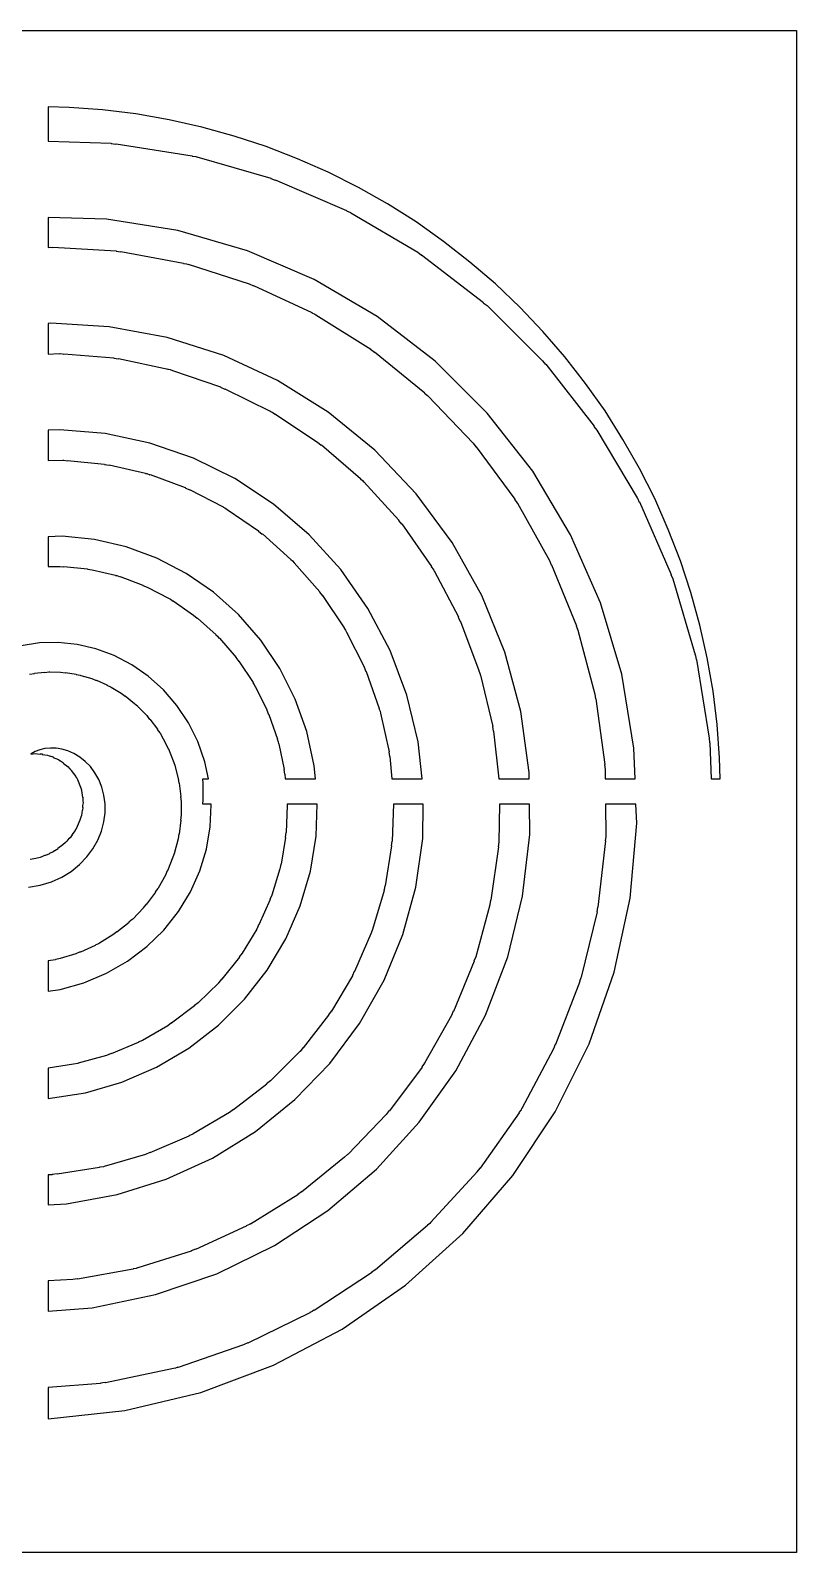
# Model space of a CAD drawing. Extents: x 1.97 to 5.91, y -5.91 to -1.97.
# Drawn here: x 3.924 to 5.906, y -5.906 to -1.969 of the extents above; entities that cross this region are included whole.
import ezdxf

# ---------------------------------------------------------------- set-up
doc = ezdxf.new("R2010")
doc.units = 0
doc.header["$MEASUREMENT"] = 0
doc.layers.add('WHITE', color=7, linetype='CONTINUOUS')

msp = doc.modelspace()

# ---------------------------------------------------------------- linework, layer by layer
at = {"layer": 'WHITE', "linetype": 'CONTINUOUS'}
for p, q in [((1.9685, -1.9685), (5.9055, -1.9685)), ((5.9055, -1.9685), (5.9055, -5.9055)), ((3.9698, -2.1662), (3.9698, -2.2552)), ((4.0239, -2.1675), (3.9698, -2.1662)), ((4.1107, -2.1739), (4.0239, -2.1675)), ((4.197, -2.1845), (4.1107, -2.1739)), ((4.2826, -2.1994), (4.197, -2.1845)), ((4.3675, -2.2184), (4.2826, -2.1994)), ((4.4513, -2.2416), (4.3675, -2.2184)), ((4.5339, -2.2689), (4.4513, -2.2416)), ((3.9698, -2.2552), (4.1331, -2.2604)), ((4.1331, -2.2604), (4.1331, -2.2608)), ((4.1331, -2.2608), (4.1453, -2.2624)), ((4.1453, -2.2624), (4.1454, -2.2616)), ((4.1454, -2.2616), (4.342, -2.2926)), ((4.615, -2.3002), (4.5339, -2.2689)), ((4.342, -2.2926), (4.3419, -2.2934)), ((4.3419, -2.2934), (4.3521, -2.2948)), ((4.3521, -2.2948), (4.3539, -2.2955)), ((4.3539, -2.2955), (4.354, -2.2953)), ((4.354, -2.2953), (4.5458, -2.3508)), ((4.6945, -2.3355), (4.615, -2.3002)), ((4.5458, -2.3508), (4.5458, -2.3511)), ((4.5458, -2.3511), (4.5571, -2.3558)), ((4.5571, -2.3558), (4.5574, -2.355)), ((4.5574, -2.355), (4.7415, -2.4343)), ((4.7722, -2.3746), (4.6945, -2.3355)), ((4.8478, -2.4174), (4.7722, -2.3746)), ((4.7415, -2.4343), (4.7411, -2.4351)), ((4.7411, -2.4351), (4.7517, -2.4395)), ((4.7517, -2.4395), (4.7524, -2.44)), ((4.7524, -2.44), (4.7524, -2.4399)), ((4.7524, -2.4399), (4.9257, -2.5419)), ((4.9213, -2.4639), (4.8478, -2.4174)), ((3.9698, -2.4522), (3.9698, -2.5296)), ((4.1208, -2.457), (3.9698, -2.4522)), ((4.3052, -2.4861), (4.1208, -2.457)), ((4.9924, -2.514), (4.9213, -2.4639)), ((4.4852, -2.5382), (4.3052, -2.4861)), ((5.0609, -2.5675), (4.9924, -2.514)), ((3.9698, -2.5296), (3.9762, -2.5288)), ((3.9762, -2.5288), (3.9819, -2.5296)), ((3.9819, -2.5296), (3.982, -2.529)), ((3.982, -2.529), (4.1458, -2.5387)), ((4.1458, -2.5387), (4.1458, -2.5392)), ((4.1458, -2.5392), (4.1579, -2.5408)), ((4.1579, -2.5408), (4.158, -2.5401)), ((4.158, -2.5401), (4.32, -2.5703)), ((4.6579, -2.6126), (4.4852, -2.5382)), ((4.9257, -2.5419), (4.9257, -2.542)), ((4.9257, -2.542), (4.9354, -2.5494)), ((4.9354, -2.5494), (4.9359, -2.5488)), ((4.9359, -2.5488), (5.0957, -2.672)), ((4.32, -2.5703), (4.3199, -2.571)), ((4.3199, -2.571), (4.3275, -2.572)), ((4.3275, -2.572), (4.3318, -2.5738)), ((4.3318, -2.5738), (4.332, -2.5733)), ((4.332, -2.5733), (4.4896, -2.6237)), ((5.1268, -2.6243), (5.0609, -2.5675)), ((4.4896, -2.6237), (4.4895, -2.6242)), ((4.4895, -2.6242), (4.5008, -2.6289)), ((4.5008, -2.6289), (4.5011, -2.6282)), ((4.5011, -2.6282), (4.6518, -2.6981)), ((4.8206, -2.7084), (4.6579, -2.6126)), ((5.1898, -2.6843), (5.1268, -2.6243)), ((5.0957, -2.672), (5.0952, -2.6727)), ((5.0952, -2.6727), (5.1049, -2.6801)), ((4.6518, -2.6981), (4.6515, -2.6988)), ((4.6515, -2.6988), (4.6596, -2.7022)), ((4.6596, -2.7022), (4.6624, -2.7043)), ((4.6624, -2.7043), (4.6626, -2.704)), ((4.6626, -2.704), (4.804, -2.7926)), ((4.9706, -2.8241), (4.8206, -2.7084)), ((5.1049, -2.6801), (5.1049, -2.6801)), ((5.1049, -2.6801), (5.2486, -2.8228)), ((5.2497, -2.7472), (5.1898, -2.6843)), ((3.9765, -2.7258), (3.9698, -2.7263)), ((3.9698, -2.7263), (3.9698, -2.8057)), ((4.128, -2.7348), (3.9765, -2.7258)), ((4.2779, -2.7627), (4.128, -2.7348)), ((5.3065, -2.8131), (5.2497, -2.7472)), ((4.4238, -2.8093), (4.2779, -2.7627)), ((4.804, -2.7926), (4.8038, -2.7929)), ((4.8038, -2.7929), (4.8135, -2.8004)), ((3.9698, -2.8057), (3.9982, -2.8045)), ((3.9982, -2.8049), (4.0023, -2.8044)), ((3.9982, -2.8045), (3.9982, -2.8049)), ((4.0023, -2.8044), (4.0105, -2.8055)), ((4.0105, -2.8055), (4.0105, -2.8048)), ((4.0105, -2.8048), (4.14, -2.8156)), ((4.14, -2.8156), (4.1399, -2.8163)), ((4.1399, -2.8163), (4.152, -2.8179)), ((4.152, -2.8179), (4.1522, -2.8174)), ((4.1522, -2.8174), (4.2799, -2.8444)), ((4.5634, -2.8741), (4.4238, -2.8093)), ((4.8135, -2.8004), (4.8141, -2.7997)), ((4.8141, -2.7997), (4.9438, -2.9057)), ((5.1055, -2.9581), (4.9706, -2.8241)), ((5.2485, -2.8228), (5.2488, -2.823)), ((5.2486, -2.8228), (5.2485, -2.8228)), ((5.2488, -2.823), (5.2561, -2.8325)), ((5.2561, -2.8325), (5.2567, -2.832)), ((5.2567, -2.832), (5.3819, -2.9921)), ((5.36, -2.8816), (5.3065, -2.8131)), ((4.2799, -2.8444), (4.2798, -2.845)), ((4.2798, -2.845), (4.285, -2.8456)), ((4.285, -2.8456), (4.2916, -2.8484)), ((4.2916, -2.8484), (4.2918, -2.8477)), ((4.2918, -2.8477), (4.4158, -2.8907)), ((4.4158, -2.8907), (4.4156, -2.8914)), ((4.4156, -2.8914), (4.4269, -2.8961)), ((4.4269, -2.8961), (4.4272, -2.8955)), ((4.4272, -2.8955), (4.5454, -2.954)), ((4.6943, -2.9561), (4.5634, -2.8741)), ((4.9438, -2.9057), (4.9433, -2.9063)), ((4.9433, -2.9063), (4.9512, -2.9124)), ((4.9512, -2.9124), (4.9527, -2.9143)), ((5.4101, -2.9527), (5.36, -2.8816)), ((4.9527, -2.9143), (4.9529, -2.9141)), ((4.9529, -2.9141), (5.0689, -3.0359)), ((5.4566, -3.0262), (5.4101, -2.9527)), ((4.5454, -2.954), (4.5452, -2.9545)), ((4.5452, -2.9545), (4.551, -2.957)), ((4.551, -2.957), (4.5558, -2.9606)), ((4.5558, -2.9606), (4.5561, -2.9601)), ((4.5561, -2.9601), (4.6668, -3.0333)), ((4.8146, -3.0543), (4.6943, -2.9561)), ((5.223, -3.1084), (5.1055, -2.9581)), ((5.3819, -2.9921), (5.3812, -2.9926)), ((4.0003, -3.0014), (3.9698, -3.0027)), ((3.9698, -3.0027), (3.9698, -3.081)), ((4.1174, -3.0112), (4.0003, -3.0014)), ((4.2331, -3.0357), (4.1174, -3.0112)), ((5.3812, -2.9926), (5.3887, -3.0023)), ((5.3887, -3.0023), (5.3888, -3.0022)), ((5.3888, -3.0022), (5.4933, -3.1772)), ((5.4995, -3.1019), (5.4566, -3.0262)), ((4.3455, -3.0747), (4.2331, -3.0357)), ((4.6668, -3.0333), (4.6664, -3.0338)), ((4.6664, -3.0338), (4.6761, -3.0412)), ((4.6761, -3.0412), (4.6766, -3.0407)), ((4.6766, -3.0407), (4.7777, -3.1275)), ((4.9221, -3.1672), (4.8146, -3.0543)), ((5.0689, -3.0359), (5.0687, -3.0361)), ((5.0687, -3.0361), (5.0761, -3.0458)), ((5.0761, -3.0458), (5.0768, -3.0453)), ((5.0768, -3.0453), (5.1771, -3.1812)), ((3.9698, -3.081), (4.0079, -3.08)), ((4.0079, -3.08), (4.0079, -3.0803)), ((4.0079, -3.0803), (4.0102, -3.08)), ((4.0102, -3.08), (4.0201, -3.0813)), ((4.0201, -3.0813), (4.0202, -3.0805)), ((4.0202, -3.0805), (4.1154, -3.0902)), ((4.1154, -3.0902), (4.1153, -3.091)), ((4.1153, -3.091), (4.1275, -3.0926)), ((4.1275, -3.0926), (4.1276, -3.0922)), ((4.1276, -3.0922), (4.2215, -3.1139)), ((4.4527, -3.1277), (4.3455, -3.0747)), ((5.3212, -3.2729), (5.223, -3.1084)), ((5.5386, -3.1795), (5.4995, -3.1019)), ((4.2215, -3.1139), (4.2214, -3.1143)), ((4.2214, -3.1143), (4.2248, -3.1148)), ((4.2248, -3.1148), (4.2331, -3.1182)), ((4.2331, -3.1182), (4.2333, -3.1174)), ((4.2333, -3.1174), (4.3244, -3.1509)), ((4.553, -3.1941), (4.4527, -3.1277)), ((4.7777, -3.1275), (4.7773, -3.1281)), ((4.7773, -3.1281), (4.7832, -3.1326)), ((4.7832, -3.1326), (4.7862, -3.1365)), ((4.7862, -3.1365), (4.7866, -3.1361)), ((4.7866, -3.1361), (4.8765, -3.2355)), ((4.3244, -3.1509), (4.3242, -3.1517)), ((4.3242, -3.1517), (4.3355, -3.1564)), ((4.3355, -3.1564), (4.3357, -3.1559)), ((4.3357, -3.1559), (4.4225, -3.2009)), ((5.0151, -3.2932), (4.9221, -3.1672)), ((5.1771, -3.1812), (5.1764, -3.1817)), ((5.1764, -3.1817), (5.1831, -3.1905)), ((5.4933, -3.1772), (5.4932, -3.1773)), ((5.4932, -3.1773), (5.4941, -3.1785)), ((5.4941, -3.1785), (5.4982, -3.1885)), ((5.4982, -3.1885), (5.499, -3.1881)), ((5.499, -3.1881), (5.5811, -3.3754)), ((5.5738, -3.259), (5.5386, -3.1795)), ((4.4225, -3.2009), (4.4223, -3.2013)), ((4.4223, -3.2013), (4.4265, -3.203)), ((4.4265, -3.203), (4.4327, -3.2078)), ((4.4327, -3.2078), (4.4331, -3.2072)), ((4.4331, -3.2072), (4.5142, -3.263)), ((4.6448, -3.2729), (4.553, -3.1941)), ((5.1831, -3.1905), (5.1836, -3.1917)), ((5.1836, -3.1917), (5.1838, -3.1916)), ((5.1838, -3.1916), (5.2667, -3.3395)), ((4.5142, -3.263), (4.5138, -3.2636)), ((4.5138, -3.2636), (4.5235, -3.2711)), ((4.8765, -3.2355), (4.8761, -3.2358)), ((4.8761, -3.2358), (4.8836, -3.2455)), ((4.8836, -3.2455), (4.8842, -3.2451)), ((4.8842, -3.2451), (4.9615, -3.3554)), ((5.6051, -3.3402), (5.5738, -3.259)), ((4.0064, -3.277), (3.9698, -3.2779)), ((3.9698, -3.2779), (3.9698, -3.3554)), ((4.0893, -3.2854), (4.0064, -3.277)), ((4.1712, -3.3043), (4.0893, -3.2854)), ((4.2507, -3.3336), (4.1712, -3.3043)), ((4.5235, -3.2711), (4.5239, -3.2707)), ((4.5239, -3.2707), (4.5978, -3.3366)), ((4.7265, -3.363), (4.6448, -3.2729)), ((5.0919, -3.4304), (5.0151, -3.2932)), ((5.3984, -3.4488), (5.3212, -3.2729)), ((4.3265, -3.3728), (4.2507, -3.3336)), ((4.5978, -3.3366), (4.5974, -3.3371)), ((4.5974, -3.3371), (4.6019, -3.3405)), ((4.6019, -3.3405), (4.606, -3.3458)), ((4.606, -3.3458), (4.6065, -3.3454)), ((4.6065, -3.3454), (4.6721, -3.4207)), ((5.2667, -3.3395), (5.2665, -3.3396)), ((5.2665, -3.3396), (5.2712, -3.3509)), ((5.6324, -3.4227), (5.6051, -3.3402)), ((3.9698, -3.3554), (3.9977, -3.3547)), ((3.9977, -3.3547), (3.9977, -3.355)), ((3.9977, -3.355), (4, -3.3547)), ((4, -3.3547), (4.01, -3.356)), ((4.01, -3.356), (4.0101, -3.3552)), ((4.0101, -3.3552), (4.0713, -3.3615)), ((4.0713, -3.3615), (4.0712, -3.3623)), ((4.0712, -3.3623), (4.0835, -3.364)), ((4.0835, -3.364), (4.0835, -3.3636)), ((4.0835, -3.3636), (4.1441, -3.3777)), ((4.1441, -3.3777), (4.1441, -3.3781)), ((4.1441, -3.3781), (4.1473, -3.3785)), ((4.1473, -3.3785), (4.1557, -3.382)), ((4.1557, -3.382), (4.156, -3.3813)), ((4.156, -3.3813), (4.215, -3.4031)), ((4.3974, -3.4217), (4.3265, -3.3728)), ((4.7967, -3.4633), (4.7265, -3.363)), ((4.9615, -3.3554), (4.9609, -3.3558)), ((4.9609, -3.3558), (4.9661, -3.3627)), ((4.9661, -3.3627), (4.9675, -3.3661)), ((4.9675, -3.3661), (4.9679, -3.3659)), ((4.9679, -3.3659), (5.0311, -3.4856)), ((5.2712, -3.3509), (5.272, -3.3506)), ((5.272, -3.3506), (5.336, -3.5084)), ((5.5811, -3.3754), (5.5804, -3.3758)), ((5.5804, -3.3758), (5.5851, -3.3871)), ((4.215, -3.4031), (4.2147, -3.4039)), ((4.2147, -3.4039), (4.2261, -3.4086)), ((4.2261, -3.4086), (4.2263, -3.4082)), ((4.2263, -3.4082), (4.2827, -3.4376)), ((4.4622, -3.4794), (4.3974, -3.4217)), ((4.6721, -3.4207), (4.6716, -3.4211)), ((4.6716, -3.4211), (4.679, -3.4308)), ((5.5851, -3.3871), (5.5854, -3.387)), ((5.5854, -3.387), (5.6437, -3.5837)), ((5.6556, -3.5065), (5.6324, -3.4227)), ((4.2827, -3.4376), (4.2825, -3.438)), ((4.2825, -3.438), (4.2864, -3.4396)), ((4.2864, -3.4396), (4.2929, -3.4446)), ((4.2929, -3.4446), (4.2933, -3.444)), ((4.2933, -3.444), (4.3461, -3.4806)), ((4.679, -3.4308), (4.6796, -3.4304)), ((4.6796, -3.4304), (4.7356, -3.5139)), ((4.8541, -3.5721), (4.7967, -3.4633)), ((5.1513, -3.5767), (5.0919, -3.4304)), ((5.4532, -3.6338), (5.3984, -3.4488)), ((4.3461, -3.4806), (4.3457, -3.4812)), ((4.3457, -3.4812), (4.3554, -3.4887)), ((4.3554, -3.4887), (4.3558, -3.4883)), ((4.3558, -3.4883), (4.4041, -3.5317)), ((4.5196, -3.5453), (4.4622, -3.4794)), ((5.0311, -3.4856), (5.0307, -3.4858)), ((5.0307, -3.4858), (5.0354, -3.4972)), ((5.0354, -3.4972), (5.0361, -3.4969)), ((5.0361, -3.4969), (5.0841, -3.6242)), ((4.4041, -3.5317), (4.4037, -3.5321)), ((4.4037, -3.5321), (4.4079, -3.5353)), ((4.4079, -3.5353), (4.4122, -3.541)), ((4.4122, -3.541), (4.4128, -3.5406)), ((4.4128, -3.5406), (4.4557, -3.5903)), ((4.7356, -3.5139), (4.7351, -3.5142)), ((4.7351, -3.5142), (4.7391, -3.5195)), ((4.7391, -3.5195), (4.7413, -3.5248)), ((4.7413, -3.5248), (4.7418, -3.5245)), ((4.7418, -3.5245), (4.7873, -3.6149)), ((5.336, -3.5084), (5.3353, -3.5087)), ((5.3353, -3.5087), (5.3399, -3.52)), ((5.3399, -3.52), (5.3399, -3.5201)), ((5.3399, -3.5201), (5.3399, -3.5201)), ((5.3399, -3.5201), (5.384, -3.6853)), ((5.6746, -3.5914), (5.6556, -3.5065)), ((3.9476, -3.5528), (3.9004, -3.5599)), ((3.9961, -3.5517), (3.9476, -3.5528)), ((4.0449, -3.5567), (3.9961, -3.5517)), ((4.0934, -3.568), (4.0449, -3.5567)), ((4.1408, -3.5856), (4.0934, -3.568)), ((4.5688, -3.6185), (4.5196, -3.5453)), ((4.8978, -3.6879), (4.8541, -3.5721)), ((5.1922, -3.73), (5.1513, -3.5767)), ((4.1862, -3.6092), (4.1408, -3.5856)), ((4.2288, -3.6388), (4.1862, -3.6092)), ((4.4557, -3.5903), (4.4551, -3.5907)), ((4.4551, -3.5907), (4.4626, -3.6005)), ((4.4626, -3.6005), (4.4631, -3.6001)), ((4.4631, -3.6001), (4.4998, -3.6554)), ((4.6087, -3.6978), (4.5688, -3.6185)), ((4.7873, -3.6149), (4.7868, -3.6151)), ((4.7868, -3.6151), (4.7915, -3.6264)), ((5.6437, -3.5837), (5.6434, -3.5838)), ((5.6434, -3.5838), (5.6444, -3.5862)), ((5.6444, -3.5862), (5.6457, -3.5958)), ((5.6457, -3.5958), (5.6464, -3.5957)), ((5.6464, -3.5957), (5.6799, -3.7988)), ((5.6895, -3.6771), (5.6746, -3.5914)), ((3.922, -3.6334), (3.9347, -3.6317)), ((3.9346, -3.6309), (3.9614, -3.6281)), ((3.9347, -3.6317), (3.9346, -3.6309)), ((3.9614, -3.6289), (3.9716, -3.6276)), ((3.9614, -3.6281), (3.9614, -3.6289)), ((3.9716, -3.6276), (3.9741, -3.6279)), ((3.9741, -3.6279), (3.9741, -3.6276)), ((3.9741, -3.6276), (4.0017, -3.6283)), ((4.0017, -3.6283), (4.0017, -3.6286)), ((4.0017, -3.6286), (4.0143, -3.6303)), ((4.0143, -3.6303), (4.0144, -3.6295)), ((4.0144, -3.6295), (4.0424, -3.6338)), ((4.0424, -3.6338), (4.0423, -3.6346)), ((4.0423, -3.6346), (4.0526, -3.636)), ((4.0526, -3.636), (4.0547, -3.6369)), ((4.0547, -3.6369), (4.0548, -3.6366)), ((4.0548, -3.6366), (4.0826, -3.6448)), ((4.0826, -3.6448), (4.0825, -3.645)), ((4.0825, -3.645), (4.0942, -3.6499)), ((4.0942, -3.6499), (4.0945, -3.6491)), ((4.0945, -3.6491), (4.1217, -3.661)), ((4.1217, -3.661), (4.1213, -3.6618)), ((4.2678, -3.6739), (4.2288, -3.6388)), ((4.4998, -3.6554), (4.4993, -3.6557)), ((4.4993, -3.6557), (4.5031, -3.6606)), ((4.5031, -3.6606), (4.5055, -3.6663)), ((4.7915, -3.6264), (4.7921, -3.6262)), ((4.7921, -3.6262), (4.8262, -3.7222)), ((5.0841, -3.6242), (5.0834, -3.6245)), ((5.0834, -3.6245), (5.0871, -3.6334)), ((5.0871, -3.6334), (5.0874, -3.636)), ((5.0874, -3.636), (5.0877, -3.636)), ((5.0877, -3.636), (5.1196, -3.7689)), ((5.4847, -3.8247), (5.4532, -3.6338)), ((4.1213, -3.6618), (4.1313, -3.6659)), ((4.1313, -3.6659), (4.1328, -3.6671)), ((4.1328, -3.6671), (4.1329, -3.6669)), ((4.1329, -3.6669), (4.1589, -3.6826)), ((4.1589, -3.6826), (4.1587, -3.6828)), ((4.1587, -3.6828), (4.1688, -3.6905)), ((4.1688, -3.6905), (4.1693, -3.6898)), ((4.1693, -3.6898), (4.1935, -3.7091)), ((4.3026, -3.7142), (4.2678, -3.6739)), ((4.5055, -3.6663), (4.506, -3.6661)), ((4.506, -3.6661), (4.5358, -3.7261)), ((4.6386, -3.7822), (4.6087, -3.6978)), ((4.9268, -3.8088), (4.8978, -3.6879)), ((5.3839, -3.6853), (5.3856, -3.6975)), ((5.384, -3.6853), (5.3839, -3.6853)), ((5.3856, -3.6975), (5.3864, -3.6974)), ((5.3864, -3.6974), (5.4095, -3.8674)), ((5.7001, -3.7634), (5.6895, -3.6771)), ((4.1935, -3.7091), (4.193, -3.7097)), ((4.193, -3.7097), (4.2018, -3.7165)), ((4.2018, -3.7165), (4.2027, -3.7177)), ((4.2027, -3.7177), (4.2029, -3.7176)), ((4.2029, -3.7176), (4.2249, -3.7403)), ((4.3325, -3.7591), (4.3026, -3.7142)), ((4.5358, -3.7261), (4.5353, -3.7264)), ((4.5353, -3.7264), (4.54, -3.7377)), ((4.54, -3.7377), (4.5406, -3.7375)), ((4.5406, -3.7375), (4.5628, -3.8014)), ((4.8262, -3.7222), (4.8255, -3.7224)), ((4.8255, -3.7224), (4.8285, -3.7296)), ((4.8285, -3.7296), (4.8291, -3.7342)), ((4.8291, -3.7342), (4.8296, -3.7341)), ((4.8296, -3.7341), (4.8515, -3.8342)), ((5.2137, -3.8879), (5.1922, -3.73)), ((4.2249, -3.7403), (4.2248, -3.7405)), ((4.2248, -3.7405), (4.2324, -3.7505)), ((4.2324, -3.7505), (4.2331, -3.75)), ((4.2331, -3.75), (4.2524, -3.7759)), ((4.2524, -3.7759), (4.2518, -3.7764)), ((4.2518, -3.7764), (4.2588, -3.7855)), ((4.3567, -3.808), (4.3325, -3.7591)), ((5.1196, -3.7689), (5.1193, -3.769)), ((5.1193, -3.769), (5.1209, -3.7812)), ((5.7065, -3.8501), (5.7001, -3.7634)), ((4.2588, -3.7855), (4.2592, -3.7865)), ((4.2592, -3.7865), (4.2593, -3.7865)), ((4.2593, -3.7865), (4.2755, -3.8152)), ((4.2755, -3.8152), (4.2754, -3.8153)), ((4.2754, -3.8153), (4.2802, -3.8269)), ((4.3749, -3.8603), (4.3567, -3.808)), ((4.5628, -3.8014), (4.5622, -3.8017)), ((4.5622, -3.8017), (4.565, -3.8083)), ((4.565, -3.8083), (4.5656, -3.8135)), ((4.5656, -3.8135), (4.5662, -3.8133)), ((4.5662, -3.8133), (4.5804, -3.8802)), ((4.6579, -3.8703), (4.6386, -3.7822)), ((4.9373, -3.9042), (4.9268, -3.8088)), ((5.1209, -3.7812), (5.1217, -3.7811)), ((5.1217, -3.7811), (5.1353, -3.9042)), ((5.6799, -3.7988), (5.6791, -3.799)), ((5.6791, -3.799), (5.6807, -3.8111)), ((5.6807, -3.8111), (5.6811, -3.8111)), ((5.6811, -3.8111), (5.6847, -3.9042)), ((3.925, -3.8402), (3.937, -3.8386)), ((3.926, -3.8394), (3.925, -3.8402)), ((3.9366, -3.8337), (3.926, -3.8394)), ((3.9485, -3.8291), (3.9366, -3.8337)), ((3.937, -3.8386), (3.9423, -3.8393)), ((3.9423, -3.8393), (3.9424, -3.8393)), ((3.9424, -3.8393), (3.9492, -3.8402)), ((3.9615, -3.826), (3.9485, -3.8291)), ((3.9492, -3.8402), (3.9493, -3.8394)), ((3.9493, -3.8394), (3.9547, -3.84)), ((3.9547, -3.84), (3.9546, -3.8409)), ((3.9546, -3.8409), (3.9679, -3.8426)), ((3.9755, -3.8246), (3.9615, -3.826)), ((3.9679, -3.8426), (3.9727, -3.8446)), ((3.9727, -3.8446), (3.9731, -3.8446)), ((3.9731, -3.8446), (3.9781, -3.8467)), ((3.9903, -3.8249), (3.9755, -3.8246)), ((3.9781, -3.8467), (3.9783, -3.846)), ((3.9783, -3.846), (3.9835, -3.8481)), ((3.9835, -3.8481), (3.9832, -3.8488)), ((3.9832, -3.8488), (3.9968, -3.8545)), ((4.0056, -3.8273), (3.9903, -3.8249)), ((3.9968, -3.8545), (4.0007, -3.8575)), ((4.0007, -3.8575), (4.0015, -3.8578)), ((4.0015, -3.8578), (4.0042, -3.8598)), ((4.0211, -3.8319), (4.0056, -3.8273)), ((4.0366, -3.8387), (4.0211, -3.8319)), ((4.0516, -3.8478), (4.0366, -3.8387)), ((4.0659, -3.8591), (4.0516, -3.8478)), ((4.2802, -3.8269), (4.281, -3.8266)), ((4.281, -3.8266), (4.2936, -3.8578)), ((4.2936, -3.8578), (4.2928, -3.8581)), ((4.2928, -3.8581), (4.2974, -3.8692)), ((4.8515, -3.8342), (4.851, -3.8343)), ((4.851, -3.8343), (4.8526, -3.8465)), ((4.8526, -3.8465), (4.8534, -3.8464)), ((4.8534, -3.8464), (4.8586, -3.9042)), ((5.4877, -3.9042), (5.4847, -3.8247)), ((5.7079, -3.9042), (5.7065, -3.8501)), ((4.0042, -3.8598), (4.0045, -3.8594)), ((4.0045, -3.8594), (4.0092, -3.8627)), ((4.0092, -3.8627), (4.0087, -3.8633)), ((4.0087, -3.8633), (4.0219, -3.8734)), ((4.0219, -3.8734), (4.0246, -3.877)), ((4.0246, -3.877), (4.0259, -3.8779)), ((4.0259, -3.8779), (4.0261, -3.8783)), ((4.0261, -3.8783), (4.0263, -3.8781)), ((4.0263, -3.8781), (4.0302, -3.8826)), ((4.0302, -3.8826), (4.0298, -3.883)), ((4.0298, -3.883), (4.0415, -3.8983)), ((4.0791, -3.8727), (4.0659, -3.8591)), ((4.0908, -3.8885), (4.0791, -3.8727)), ((4.1008, -3.9062), (4.0908, -3.8885)), ((4.2974, -3.8692), (4.2975, -3.8698)), ((4.2975, -3.8698), (4.2975, -3.8698)), ((4.2975, -3.8698), (4.3062, -3.903)), ((4.3842, -3.9042), (4.3749, -3.8603)), ((4.5804, -3.8802), (4.5798, -3.8803)), ((4.5798, -3.8803), (4.5814, -3.8925)), ((4.5814, -3.8925), (4.5822, -3.8925)), ((4.5822, -3.8925), (4.5831, -3.9042)), ((4.6609, -3.9042), (4.6579, -3.8703)), ((5.2138, -3.9042), (5.2137, -3.8879)), ((5.4095, -3.8674), (5.4087, -3.8676)), ((5.4087, -3.8676), (5.4103, -3.8797)), ((5.4103, -3.8797), (5.4104, -3.8797)), ((5.4104, -3.8797), (5.4107, -3.9042)), ((4.0415, -3.8983), (4.0426, -3.9009)), ((4.0426, -3.9009), (4.0428, -3.9007)), ((4.0428, -3.9007), (4.0458, -3.9063)), ((4.0458, -3.9063), (4.0455, -3.9064)), ((4.0455, -3.9064), (4.0536, -3.9259)), ((4.0536, -3.9259), (4.0538, -3.9258)), ((4.0538, -3.9258), (4.0557, -3.9322)), ((4.0557, -3.9322), (4.0554, -3.9323)), ((4.0554, -3.9323), (4.0561, -3.934)), ((4.0561, -3.934), (4.0585, -3.9521)), ((4.1087, -3.9257), (4.1008, -3.9062)), ((4.1142, -3.9467), (4.1087, -3.9257)), ((4.3061, -3.903), (4.3078, -3.9155)), ((4.3062, -3.903), (4.3061, -3.903)), ((4.3078, -3.9155), (4.3086, -3.9154)), ((4.3086, -3.9154), (4.3131, -3.9501)), ((4.3697, -3.9042), (4.3842, -3.9042)), ((4.3705, -3.9157), (4.3697, -3.9042)), ((4.3711, -3.937), (4.3705, -3.9157)), ((4.3705, -3.9583), (4.3711, -3.937)), ((4.5831, -3.9042), (4.6609, -3.9042)), ((4.8586, -3.9042), (4.9373, -3.9042)), ((5.1353, -3.9042), (5.2138, -3.9042)), ((5.4107, -3.9042), (5.4877, -3.9042)), ((5.6847, -3.9042), (5.7079, -3.9042)), ((4.0585, -3.9521), (4.0592, -3.952)), ((4.0591, -3.9739), (4.0586, -3.9782)), ((4.06, -3.9665), (4.0591, -3.9736)), ((4.0591, -3.9736), (4.0591, -3.9739)), ((4.0592, -3.952), (4.0598, -3.9591)), ((4.0595, -3.9594), (4.0593, -3.9609)), ((4.0593, -3.9609), (4.06, -3.9665)), ((4.0595, -3.9591), (4.0595, -3.9594)), ((4.0598, -3.9591), (4.0595, -3.9591)), ((4.117, -3.9689), (4.1142, -3.9467)), ((4.117, -3.992), (4.117, -3.9689)), ((4.3131, -3.9501), (4.3122, -3.9502)), ((4.3122, -3.9502), (4.3139, -3.9626)), ((4.3139, -3.9626), (4.3139, -3.9627)), ((4.3139, -3.9627), (4.3139, -3.9627)), ((4.3139, -3.9627), (4.3139, -3.9984)), ((4.3697, -3.9698), (4.3705, -3.9583)), ((4.3911, -3.9698), (4.3697, -3.9698)), ((4.3888, -4.0287), (4.3912, -3.9715)), ((4.3912, -3.9715), (4.3911, -3.9698)), ((4.5881, -3.9736), (4.5852, -4.0433)), ((4.5882, -3.9698), (4.5877, -3.9736)), ((4.5877, -3.9736), (4.5881, -3.9736)), ((4.6657, -3.9698), (4.5882, -3.9698)), ((4.6628, -4.0523), (4.6657, -3.9698)), ((4.8627, -3.9698), (4.8593, -4.0654)), ((4.9399, -3.9698), (4.8627, -3.9698)), ((4.9386, -4.0589), (4.9399, -3.9698)), ((5.1368, -3.9698), (5.1353, -4.0681)), ((5.2145, -3.9698), (5.1368, -3.9698)), ((5.2153, -4.0479), (5.2145, -3.9698)), ((5.4114, -3.9698), (5.4122, -4.052)), ((5.4902, -3.9698), (5.4114, -3.9698)), ((5.4921, -4.0188), (5.4902, -3.9698)), ((4.0516, -4.0112), (4.0449, -4.0275)), ((4.0521, -4.0114), (4.0516, -4.0112)), ((4.0545, -4.0038), (4.0521, -4.0114)), ((4.0558, -3.9994), (4.054, -4.0036)), ((4.054, -4.0036), (4.0545, -4.0038)), ((4.0576, -3.9856), (4.0558, -3.9994)), ((4.0584, -3.9857), (4.0576, -3.9856)), ((4.0593, -3.9783), (4.0584, -3.9857)), ((4.0586, -3.9782), (4.0593, -3.9783)), ((4.1078, -4.0392), (4.114, -4.0156)), ((4.114, -4.0156), (4.117, -3.992)), ((4.313, -4.0109), (4.3084, -4.047)), ((4.3139, -3.9984), (4.3122, -4.0108)), ((4.3122, -4.0108), (4.313, -4.0109)), ((4.3139, -3.9984), (4.3139, -3.9984)), ((4.0319, -4.0495), (4.0264, -4.0567)), ((4.0395, -4.0382), (4.0313, -4.049)), ((4.0313, -4.049), (4.0319, -4.0495)), ((4.0409, -4.035), (4.0395, -4.0382)), ((4.0412, -4.0352), (4.0409, -4.035)), ((4.0452, -4.0277), (4.0412, -4.0352)), ((4.0449, -4.0275), (4.0452, -4.0277)), ((4.0984, -4.0625), (4.1078, -4.0392)), ((4.3076, -4.0469), (4.3059, -4.0593)), ((4.3084, -4.047), (4.3076, -4.0469)), ((4.379, -4.0859), (4.3888, -4.0287)), ((4.5847, -4.0433), (4.5831, -4.0555)), ((4.5852, -4.0433), (4.5847, -4.0433)), ((4.6481, -4.1433), (4.6628, -4.0523)), ((5.1969, -4.2075), (5.2153, -4.0479)), ((5.4122, -4.053), (5.4107, -4.0642)), ((5.4121, -4.052), (5.4122, -4.053)), ((5.4122, -4.052), (5.4121, -4.052)), ((5.4751, -4.213), (5.4921, -4.0188)), ((3.9824, -4.0934), (3.9734, -4.0971)), ((3.9865, -4.0902), (3.9824, -4.0934)), ((3.9868, -4.0907), (3.9865, -4.0902)), ((3.9954, -4.0851), (3.9868, -4.0907)), ((4.0077, -4.0749), (3.9951, -4.0847)), ((3.9951, -4.0847), (3.9954, -4.0851)), ((4.0081, -4.0753), (4.0077, -4.0749)), ((4.0151, -4.0688), (4.0081, -4.0753)), ((4.0183, -4.0658), (4.0148, -4.0685)), ((4.0148, -4.0685), (4.0151, -4.0688)), ((4.0237, -4.0588), (4.0183, -4.0658)), ((4.0239, -4.0586), (4.0237, -4.0588)), ((4.0258, -4.0562), (4.0239, -4.0586)), ((4.0264, -4.0567), (4.0258, -4.0562)), ((4.0699, -4.1064), (4.0857, -4.0851)), ((4.0857, -4.0851), (4.0984, -4.0625)), ((4.306, -4.0593), (4.2966, -4.0952)), ((4.3059, -4.0593), (4.306, -4.0593)), ((4.362, -4.1421), (4.379, -4.0859)), ((4.5839, -4.0556), (4.5721, -4.125)), ((4.5831, -4.0555), (4.5839, -4.0556)), ((4.8581, -4.0777), (4.8414, -4.1809)), ((4.8589, -4.0654), (4.8573, -4.0775)), ((4.8573, -4.0775), (4.8581, -4.0777)), ((4.8593, -4.0654), (4.8589, -4.0654)), ((4.9209, -4.1841), (4.9386, -4.0589)), ((5.1344, -4.0804), (5.115, -4.2178)), ((5.1351, -4.0681), (5.1335, -4.0802)), ((5.1335, -4.0802), (5.1344, -4.0804)), ((5.1353, -4.0681), (5.1351, -4.0681)), ((5.4115, -4.0643), (5.3917, -4.2362)), ((5.4107, -4.0642), (5.4115, -4.0643)), ((3.9378, -4.1105), (3.923, -4.1125)), ((3.9379, -4.1105), (3.9378, -4.1105)), ((3.9488, -4.1076), (3.9379, -4.1105)), ((3.9379, -4.1105), (3.9379, -4.1105)), ((3.9629, -4.1018), (3.9488, -4.1076)), ((3.9488, -4.1076), (3.9488, -4.1076)), ((3.9633, -4.1025), (3.9629, -4.1018)), ((3.9731, -4.0981), (3.9633, -4.1025)), ((3.9734, -4.0971), (3.9728, -4.0976)), ((3.9728, -4.0976), (3.9731, -4.0981)), ((4.0293, -4.1435), (4.051, -4.126)), ((4.051, -4.126), (4.0699, -4.1064)), ((4.2927, -4.1071), (4.2785, -4.1421)), ((4.2965, -4.0957), (4.2919, -4.1068)), ((4.2919, -4.1068), (4.2927, -4.1071)), ((4.2965, -4.0952), (4.2965, -4.0957)), ((4.2966, -4.0952), (4.2965, -4.0952)), ((4.5713, -4.1249), (4.5701, -4.134)), ((4.5721, -4.125), (4.5713, -4.1249)), ((3.9496, -4.1791), (3.9782, -4.1704)), ((3.9782, -4.1704), (4.0049, -4.1584)), ((4.0049, -4.1584), (4.0293, -4.1435)), ((4.2731, -4.1534), (4.2543, -4.1869)), ((4.2778, -4.1418), (4.273, -4.1533)), ((4.273, -4.1533), (4.2731, -4.1534)), ((4.2785, -4.1421), (4.2778, -4.1418)), ((4.3378, -4.1964), (4.362, -4.1421)), ((4.5692, -4.1371), (4.5486, -4.2051)), ((4.5701, -4.134), (4.5689, -4.137)), ((4.5689, -4.137), (4.5692, -4.1371)), ((4.6219, -4.2325), (4.6481, -4.1433)), ((3.9194, -4.1843), (3.9496, -4.1791)), ((4.2475, -4.1974), (4.2242, -4.2288)), ((4.2537, -4.1879), (4.2468, -4.1969)), ((4.2468, -4.1969), (4.2475, -4.1974)), ((4.2542, -4.1868), (4.2537, -4.1879)), ((4.2543, -4.1869), (4.2542, -4.1868)), ((4.3067, -4.2477), (4.3378, -4.1964)), ((4.5483, -4.205), (4.5436, -4.2164)), ((4.5486, -4.2051), (4.5483, -4.205)), ((4.8387, -4.1929), (4.809, -4.2939)), ((4.8393, -4.1906), (4.8384, -4.1928)), ((4.8384, -4.1928), (4.8387, -4.1929)), ((4.8406, -4.1808), (4.8393, -4.1906)), ((4.8414, -4.1809), (4.8406, -4.1808)), ((4.8875, -4.3068), (4.9209, -4.1841)), ((5.1585, -4.3643), (5.1969, -4.2075)), ((4.2161, -4.2383), (4.1885, -4.267)), ((4.2235, -4.2283), (4.2159, -4.2382)), ((4.2159, -4.2382), (4.2161, -4.2383)), ((4.2242, -4.2288), (4.2235, -4.2283)), ((4.2689, -4.2953), (4.3067, -4.2477)), ((4.5443, -4.2167), (4.5151, -4.2823)), ((4.5436, -4.2164), (4.5443, -4.2167)), ((4.5844, -4.3183), (4.6219, -4.2325)), ((5.1125, -4.2298), (5.0759, -4.3644)), ((5.1126, -4.2295), (5.1124, -4.2298)), ((5.1124, -4.2298), (5.1125, -4.2298)), ((5.1141, -4.2177), (5.1126, -4.2295)), ((5.115, -4.2178), (5.1141, -4.2177)), ((5.3895, -4.2483), (5.3482, -4.4171)), ((5.3909, -4.2361), (5.3893, -4.2483)), ((5.3893, -4.2483), (5.3895, -4.2483)), ((5.3917, -4.2362), (5.3909, -4.2361)), ((5.4339, -4.4043), (5.4751, -4.213)), ((4.1793, -4.2755), (4.1478, -4.3008)), ((4.1872, -4.2683), (4.1788, -4.2748)), ((4.1788, -4.2748), (4.1793, -4.2755)), ((4.1884, -4.2668), (4.1872, -4.2683)), ((4.1885, -4.267), (4.1884, -4.2668)), ((4.5143, -4.2819), (4.5104, -4.2913)), ((4.5151, -4.2823), (4.5143, -4.2819)), ((4.1023, -4.3292), (4.1002, -4.3308)), ((4.1025, -4.3295), (4.1023, -4.3292)), ((4.1375, -4.308), (4.1025, -4.3295)), ((4.1473, -4.3002), (4.1374, -4.3077)), ((4.1374, -4.3077), (4.1375, -4.308)), ((4.1478, -4.3008), (4.1473, -4.3002)), ((4.2249, -4.3382), (4.2689, -4.2953)), ((4.5093, -4.2932), (4.4717, -4.3552)), ((4.5104, -4.2913), (4.5091, -4.2931)), ((4.5091, -4.2931), (4.5093, -4.2932)), ((4.5362, -4.3993), (4.5844, -4.3183)), ((4.8048, -4.3055), (4.7624, -4.4026)), ((4.8087, -4.2938), (4.804, -4.3052)), ((4.804, -4.3052), (4.8048, -4.3055)), ((4.809, -4.2939), (4.8087, -4.2938)), ((4.8389, -4.425), (4.8875, -4.3068)), ((4.0009, -4.3689), (3.9978, -4.3702)), ((4.001, -4.3693), (4.0009, -4.3689)), ((4.0416, -4.3569), (4.001, -4.3693)), ((4.053, -4.3518), (4.0415, -4.3565)), ((4.0415, -4.3565), (4.0416, -4.3569)), ((4.0533, -4.3525), (4.053, -4.3518)), ((4.0914, -4.3353), (4.0533, -4.3525)), ((4.1002, -4.3308), (4.0911, -4.3346)), ((4.0911, -4.3346), (4.0914, -4.3353)), ((4.1754, -4.3757), (4.2249, -4.3382)), ((4.4646, -4.3653), (4.4192, -4.4226)), ((4.4715, -4.355), (4.464, -4.3648)), ((4.464, -4.3648), (4.4646, -4.3653)), ((4.4717, -4.3552), (4.4715, -4.355)), ((5.0758, -4.3644), (5.0711, -4.3758)), ((5.0759, -4.3644), (5.0758, -4.3644)), ((5.1006, -4.5156), (5.1585, -4.3643)), ((3.9888, -4.3721), (3.9698, -4.3754)), ((3.9698, -4.3754), (3.9698, -4.4533)), ((3.9978, -4.3702), (3.9887, -4.3714)), ((3.9887, -4.3714), (3.9888, -4.3721)), ((4.0624, -4.4316), (4.121, -4.4071)), ((4.121, -4.4071), (4.1754, -4.3757)), ((4.4779, -4.4742), (4.5362, -4.3993)), ((4.7616, -4.4023), (4.7574, -4.4125)), ((4.7624, -4.4026), (4.7616, -4.4023)), ((5.0719, -4.3761), (5.0185, -4.5057)), ((5.0711, -4.3758), (5.0719, -4.3761)), ((5.369, -4.5895), (5.4339, -4.4043)), ((3.9698, -4.4533), (4.0006, -4.4488)), ((4.0006, -4.4488), (4.0624, -4.4316)), ((4.4109, -4.4318), (4.3581, -4.4834)), ((4.4117, -4.431), (4.4108, -4.4316)), ((4.4108, -4.4316), (4.4109, -4.4318)), ((4.4185, -4.4221), (4.4117, -4.431)), ((4.4192, -4.4226), (4.4185, -4.4221)), ((4.7568, -4.4136), (4.7023, -4.5052)), ((4.7574, -4.4125), (4.7566, -4.4135)), ((4.7566, -4.4135), (4.7568, -4.4136)), ((4.7754, -4.5368), (4.8389, -4.425)), ((5.3446, -4.4288), (5.2823, -4.5917)), ((5.3477, -4.4191), (5.3438, -4.4285)), ((5.3438, -4.4285), (5.3446, -4.4288)), ((5.348, -4.417), (5.3477, -4.4191)), ((5.3482, -4.4171), (5.348, -4.417)), ((4.358, -4.4832), (4.3482, -4.4907)), ((4.3581, -4.4834), (4.358, -4.4832)), ((4.4101, -4.5417), (4.4779, -4.4742)), ((4.3487, -4.4914), (4.2893, -4.5364)), ((4.3482, -4.4907), (4.3487, -4.4914)), ((4.6953, -4.5154), (4.6293, -4.6001)), ((4.7021, -4.5052), (4.6946, -4.5149)), ((4.6946, -4.5149), (4.6953, -4.5154)), ((4.7023, -4.5052), (4.7021, -4.5052)), ((5.0131, -4.5168), (4.9436, -4.6393)), ((5.0177, -4.5054), (5.013, -4.5167)), ((5.013, -4.5167), (5.0131, -4.5168)), ((5.0185, -4.5057), (5.0177, -4.5054)), ((5.024, -4.6592), (5.1006, -4.5156)), ((4.279, -4.5432), (4.2138, -4.5808)), ((4.279, -4.5432), (4.279, -4.5432)), ((4.2791, -4.5432), (4.279, -4.5432)), ((4.2888, -4.5357), (4.2791, -4.5432)), ((4.2893, -4.5364), (4.2888, -4.5357)), ((4.3339, -4.6007), (4.4101, -4.5417)), ((4.6982, -4.6404), (4.7754, -4.5368)), ((4.2028, -4.5862), (4.1328, -4.6156)), ((4.2138, -4.5807), (4.2024, -4.5855)), ((4.2024, -4.5855), (4.2028, -4.5862)), ((4.2138, -4.5808), (4.2138, -4.5807)), ((4.2503, -4.65), (4.3339, -4.6007)), ((4.6287, -4.5996), (4.6213, -4.6092)), ((4.6293, -4.6001), (4.6287, -4.5996)), ((5.2772, -4.6029), (5.1947, -4.7573)), ((5.2815, -4.5914), (5.2768, -4.6027)), ((5.2768, -4.6027), (5.2772, -4.6029)), ((5.2812, -4.7658), (5.369, -4.5895)), ((5.2823, -4.5917), (5.2815, -4.5914)), ((4.0352, -4.6427), (3.9698, -4.6523)), ((4.0464, -4.6404), (4.0351, -4.6419)), ((4.0351, -4.6419), (4.0352, -4.6427)), ((4.0473, -4.64), (4.0464, -4.6404)), ((4.1211, -4.6196), (4.0473, -4.6401)), ((4.0473, -4.6401), (4.0473, -4.64)), ((4.1324, -4.6148), (4.1211, -4.6195)), ((4.1211, -4.6195), (4.1211, -4.6196)), ((4.1328, -4.6156), (4.1324, -4.6148)), ((4.6212, -4.6093), (4.5446, -4.6855)), ((4.6081, -4.7339), (4.6982, -4.6404)), ((4.6213, -4.6092), (4.6211, -4.6093)), ((4.6211, -4.6093), (4.6212, -4.6093)), ((4.9433, -4.6399), (4.9362, -4.6491)), ((4.9436, -4.6392), (4.9433, -4.6399)), ((4.9436, -4.6393), (4.9436, -4.6392)), ((3.9698, -4.6523), (3.9698, -4.7313)), ((4.1606, -4.6887), (4.2503, -4.65)), ((4.9369, -4.6496), (4.8523, -4.763)), ((4.9296, -4.7926), (5.024, -4.6592)), ((4.9362, -4.6491), (4.9369, -4.6496)), ((3.9698, -4.7313), (4.0661, -4.7161)), ((4.0661, -4.7161), (4.1606, -4.6887)), ((4.5354, -4.6937), (4.4494, -4.7602)), ((4.5446, -4.6855), (4.5349, -4.693)), ((4.5349, -4.693), (4.5354, -4.6937)), ((4.5446, -4.6855), (4.5446, -4.6855)), ((4.4489, -4.7595), (4.4391, -4.767)), ((4.4494, -4.7602), (4.4489, -4.7595)), ((4.5065, -4.816), (4.6081, -4.7339)), ((4.8516, -4.7625), (4.8441, -4.7723)), ((4.8523, -4.763), (4.8516, -4.7625)), ((5.1931, -4.7602), (5.1876, -4.7674)), ((5.1944, -4.7572), (5.1931, -4.7602)), ((5.1947, -4.7573), (5.1944, -4.7572)), ((4.4392, -4.7671), (4.345, -4.8227)), ((4.4391, -4.767), (4.4392, -4.7671)), ((4.8443, -4.7724), (4.7457, -4.8749)), ((4.8189, -4.9138), (4.9296, -4.7926)), ((4.8441, -4.7723), (4.8443, -4.7724)), ((5.1883, -4.7678), (5.0868, -4.9113)), ((5.1716, -4.9303), (5.2812, -4.7658)), ((5.1876, -4.7674), (5.1883, -4.7678)), ((4.334, -4.8282), (4.233, -4.8719)), ((4.3442, -4.8231), (4.3337, -4.8275)), ((4.3337, -4.8275), (4.334, -4.8282)), ((4.3449, -4.8226), (4.3442, -4.8231)), ((4.345, -4.8227), (4.3449, -4.8226)), ((4.3949, -4.885), (4.5065, -4.816)), ((4.2214, -4.876), (4.115, -4.9069)), ((4.2326, -4.8711), (4.2213, -4.8758)), ((4.2213, -4.8758), (4.2214, -4.876)), ((4.233, -4.8719), (4.2326, -4.8711)), ((4.7443, -4.8762), (4.7361, -4.8826)), ((4.7455, -4.8747), (4.7443, -4.8762)), ((4.7457, -4.8749), (4.7455, -4.8747)), ((4.103, -4.9096), (3.9929, -4.927)), ((4.1131, -4.9074), (4.1028, -4.9088)), ((4.1028, -4.9088), (4.103, -4.9096)), ((4.1149, -4.9066), (4.1131, -4.9074)), ((4.115, -4.9069), (4.1149, -4.9066)), ((4.2749, -4.9399), (4.3949, -4.885)), ((4.7366, -4.8832), (4.6254, -4.973)), ((4.6934, -5.0206), (4.8189, -4.9138)), ((4.7361, -4.8826), (4.7366, -4.8832)), ((5.0791, -4.9209), (4.96, -5.0511)), ((5.0862, -4.9109), (5.0787, -4.9206)), ((5.0787, -4.9206), (5.0791, -4.9209)), ((5.0868, -4.9113), (5.0862, -4.9109)), ((3.9806, -4.9281), (3.9698, -4.9285)), ((3.9698, -4.9285), (3.9698, -5.0058)), ((3.9928, -4.9262), (3.9806, -4.9278)), ((3.9806, -4.9278), (3.9806, -4.9281)), ((3.9929, -4.927), (3.9928, -4.9262)), ((4.1484, -4.9796), (4.2749, -4.9399)), ((5.042, -5.0804), (5.1716, -4.9303)), ((4.0172, -5.0033), (4.1484, -4.9796)), ((4.6154, -4.9801), (4.4933, -5.0557)), ((4.6249, -4.9724), (4.6152, -4.9798)), ((4.6152, -4.9798), (4.6154, -4.9801)), ((4.6254, -4.973), (4.6249, -4.9724)), ((3.9698, -5.0058), (4.0172, -5.0033)), ((4.555, -5.1113), (4.6934, -5.0206)), ((4.4824, -5.0615), (4.3512, -5.1215)), ((4.4907, -5.0572), (4.4821, -5.0608)), ((4.4821, -5.0608), (4.4824, -5.0615)), ((4.4931, -5.0554), (4.4907, -5.0572)), ((4.4933, -5.0557), (4.4931, -5.0554)), ((4.9512, -5.0597), (4.8163, -5.1745)), ((4.957, -5.0543), (4.9507, -5.0591)), ((4.9507, -5.0591), (4.9512, -5.0597)), ((4.9597, -5.0508), (4.957, -5.0543)), ((4.96, -5.0511), (4.9597, -5.0508)), ((4.4057, -5.1843), (4.555, -5.1113)), ((4.8941, -5.2137), (5.042, -5.0804)), ((4.3397, -5.1259), (4.2014, -5.1693)), ((4.3509, -5.1208), (4.3396, -5.1255)), ((4.3396, -5.1255), (4.3397, -5.1259)), ((4.3512, -5.1215), (4.3509, -5.1208)), ((4.1894, -5.1722), (4.0461, -5.1981)), ((4.1974, -5.1704), (4.1893, -5.1715)), ((4.1893, -5.1715), (4.1894, -5.1722)), ((4.2013, -5.1688), (4.1974, -5.1704)), ((4.2014, -5.1693), (4.2013, -5.1688)), ((4.2478, -5.2383), (4.4057, -5.1843)), ((4.8064, -5.1819), (4.6577, -5.2793)), ((4.8158, -5.1739), (4.8061, -5.1814)), ((4.8061, -5.1814), (4.8064, -5.1819)), ((4.8163, -5.1745), (4.8158, -5.1739)), ((4.0339, -5.1995), (3.9698, -5.2029)), ((3.9698, -5.2029), (3.9698, -5.2814)), ((4.046, -5.1974), (4.0338, -5.199)), ((4.0338, -5.199), (4.0339, -5.1995)), ((4.0461, -5.1981), (4.046, -5.1974)), ((4.7302, -5.3278), (4.8941, -5.2137)), ((3.9698, -5.2814), (4.0838, -5.2723)), ((4.0838, -5.2723), (4.2478, -5.2383)), ((4.647, -5.2854), (4.4866, -5.3638)), ((4.653, -5.2822), (4.6467, -5.2848)), ((4.6467, -5.2848), (4.647, -5.2854)), ((4.6574, -5.2788), (4.653, -5.2822)), ((4.6577, -5.2793), (4.6574, -5.2788)), ((4.5527, -5.4209), (4.7302, -5.3278)), ((4.4753, -5.3685), (4.3057, -5.4265)), ((4.4864, -5.3632), (4.4751, -5.3679)), ((4.4751, -5.3679), (4.4753, -5.3685)), ((4.4866, -5.3638), (4.4864, -5.3632)), ((4.2939, -5.4298), (4.1178, -5.4663)), ((4.2993, -5.4285), (4.2938, -5.4292)), ((4.2938, -5.4292), (4.2939, -5.4298)), ((4.3055, -5.4259), (4.2993, -5.4285)), ((4.3057, -5.4265), (4.3055, -5.4259)), ((4.3644, -5.4913), (4.5527, -5.4209)), ((4.1056, -5.4681), (3.9698, -5.4789)), ((4.1176, -5.4658), (4.1055, -5.4674)), ((4.1055, -5.4674), (4.1056, -5.4681)), ((4.1178, -5.4663), (4.1176, -5.4658)), ((3.9698, -5.4789), (3.9698, -5.5594)), ((4.1681, -5.5379), (4.3644, -5.4913)), ((3.9698, -5.5594), (4.1681, -5.5379)), ((5.9055, -5.9055), (1.9685, -5.9055))]:
    msp.add_line(p, q, dxfattribs=at)

doc.saveas('drawing.dxf')
